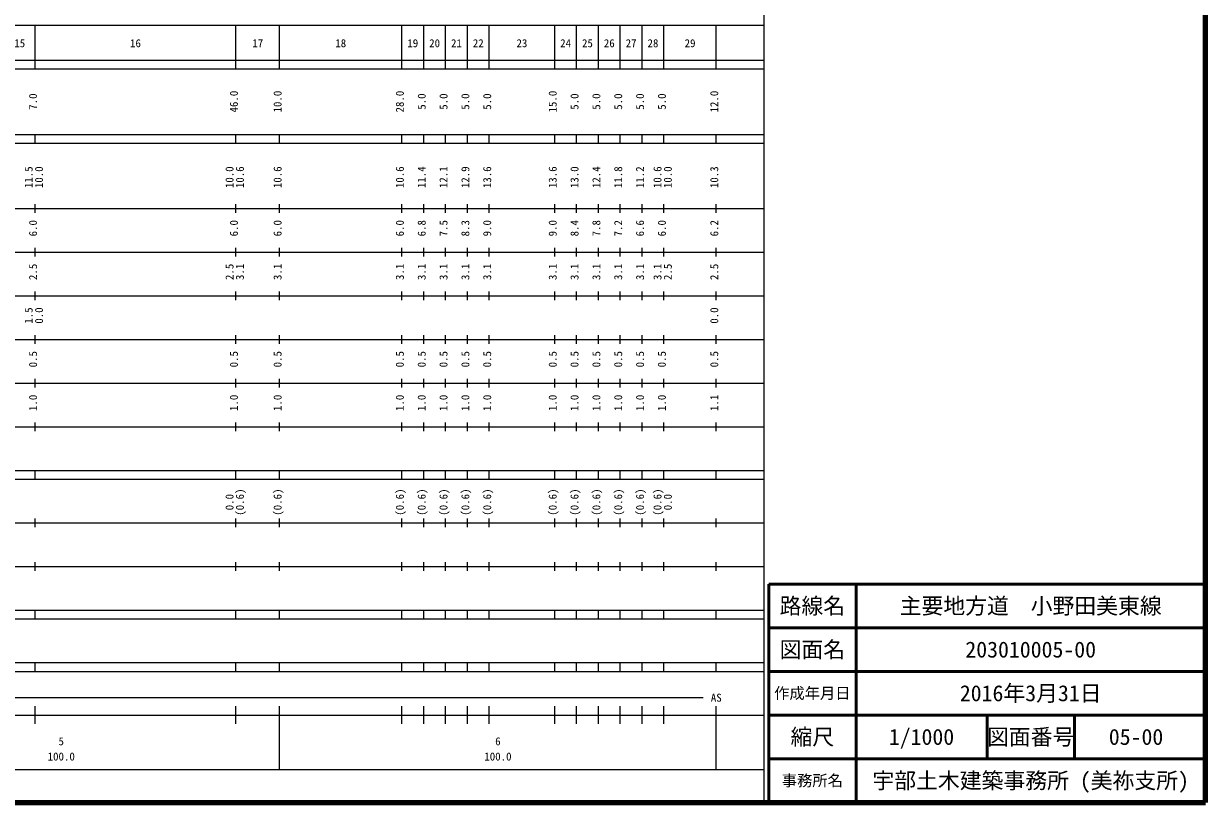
# Model space of a CAD drawing. Units: millimetres on the paper, enlarged 1000 times. Extents: x 40000 to 680000, y 20000 to 380000.
# Drawn here: x 409389 to 680000, y 20000 to 198357 of the extents above; entities that cross this region are included whole.
import ezdxf
from ezdxf.enums import TextEntityAlignment as Align

# ---------------------------------------------------------------- set-up
doc = ezdxf.new("R2010")
doc.units = ezdxf.units.MM
doc.header["$LTSCALE"] = 1000
for name, color, linetype, lineweight in [('S-TTL', 2, 'Continuous', 140), ('S-TTL-BAND', 7, 'Continuous', 25), ('S-TTL-FRAM', 2, 'Continuous', 50), ('S-TTL-LINE', 7, 'Continuous', 50)]:
    doc.layers.add(name, color=color, linetype=linetype, lineweight=lineweight)
doc.layers.add('S-TTL-TXT', color=7, linetype='Continuous')
doc.styles.add('ＭＳ ゴシック', font='')
doc.styles.get('ＭＳ ゴシック').set_extended_font_data('MS Gothic')

msp = doc.modelspace()

# ---------------------------------------------------------------- linework, layer by layer
at = {"layer": 'S-TTL'}
for p, q in [((680000, 20000), (680000, 380000)), ((40000, 20000), (680000, 20000))]:
    msp.add_line(p, q, dxfattribs=at)
at = {"layer": 'S-TTL-BAND'}
for p, q in [((579000, 20000), (579000, 370000)), ((68000, 198000), (579000, 198000)), ((412000, 188000), (412000, 198000)), ((458000, 188000), (458000, 198000)), ((468000, 188000), (468000, 198000)), ((496000, 188000), (496000, 198000)), ((501000, 188000), (501000, 198000)), ((506000, 188000), (506000, 198000)), ((511000, 188000), (511000, 198000)), ((516000, 188000), (516000, 198000)), ((531000, 188000), (531000, 198000)), ((536000, 188000), (536000, 198000)), ((541000, 188000), (541000, 198000)), ((546000, 188000), (546000, 198000)), ((551000, 188000), (551000, 198000)), ((556000, 188000), (556000, 198000)), ((568000, 188000), (568000, 198000)), ((40000, 190000), (579000, 190000)), ((40000, 188000), (579000, 188000)), ((40000, 173000), (579000, 173000)), ((40000, 171000), (579000, 171000)), ((412000, 171000), (412000, 173000)), ((458000, 171000), (458000, 173000)), ((468000, 171000), (468000, 173000)), ((496000, 171000), (496000, 173000)), ((501000, 171000), (501000, 173000)), ((506000, 171000), (506000, 173000)), ((511000, 171000), (511000, 173000)), ((516000, 171000), (516000, 173000)), ((531000, 171000), (531000, 173000)), ((536000, 171000), (536000, 173000)), ((541000, 171000), (541000, 173000)), ((546000, 171000), (546000, 173000)), ((551000, 171000), (551000, 173000)), ((556000, 171000), (556000, 173000)), ((568000, 171000), (568000, 173000)), ((412000, 155000), (412000, 157000)), ((458000, 155000), (458000, 157000)), ((468000, 155000), (468000, 157000)), ((496000, 155000), (496000, 157000)), ((501000, 155000), (501000, 157000)), ((506000, 155000), (506000, 157000)), ((511000, 155000), (511000, 157000)), ((516000, 155000), (516000, 157000)), ((531000, 155000), (531000, 157000)), ((536000, 155000), (536000, 157000)), ((541000, 155000), (541000, 157000)), ((546000, 155000), (546000, 157000)), ((551000, 155000), (551000, 157000)), ((556000, 155000), (556000, 157000)), ((568000, 155000), (568000, 157000)), ((40000, 156000), (579000, 156000)), ((412000, 145000), (412000, 147000)), ((458000, 145000), (458000, 147000)), ((468000, 145000), (468000, 147000)), ((496000, 145000), (496000, 147000)), ((501000, 145000), (501000, 147000)), ((506000, 145000), (506000, 147000)), ((511000, 145000), (511000, 147000)), ((516000, 145000), (516000, 147000)), ((531000, 145000), (531000, 147000)), ((536000, 145000), (536000, 147000)), ((541000, 145000), (541000, 147000)), ((546000, 145000), (546000, 147000)), ((551000, 145000), (551000, 147000)), ((556000, 145000), (556000, 147000)), ((568000, 145000), (568000, 147000)), ((46000, 146000), (579000, 146000)), ((52000, 136000), (579000, 136000)), ((412000, 135000), (412000, 137000)), ((458000, 135000), (458000, 137000)), ((468000, 135000), (468000, 137000)), ((496000, 135000), (496000, 137000)), ((501000, 135000), (501000, 137000)), ((506000, 135000), (506000, 137000)), ((511000, 135000), (511000, 137000)), ((516000, 135000), (516000, 137000)), ((531000, 135000), (531000, 137000)), ((536000, 135000), (536000, 137000)), ((541000, 135000), (541000, 137000)), ((546000, 135000), (546000, 137000)), ((551000, 135000), (551000, 137000)), ((556000, 135000), (556000, 137000)), ((568000, 135000), (568000, 137000)), ((46000, 126000), (579000, 126000)), ((412000, 125000), (412000, 127000)), ((458000, 125000), (458000, 127000)), ((468000, 125000), (468000, 127000)), ((496000, 125000), (496000, 127000)), ((501000, 125000), (501000, 127000)), ((506000, 125000), (506000, 127000)), ((511000, 125000), (511000, 127000)), ((516000, 125000), (516000, 127000)), ((531000, 125000), (531000, 127000)), ((536000, 125000), (536000, 127000)), ((541000, 125000), (541000, 127000)), ((546000, 125000), (546000, 127000)), ((551000, 125000), (551000, 127000)), ((556000, 125000), (556000, 127000)), ((568000, 125000), (568000, 127000)), ((412000, 115000), (412000, 117000)), ((458000, 115000), (458000, 117000)), ((468000, 115000), (468000, 117000)), ((496000, 115000), (496000, 117000)), ((501000, 115000), (501000, 117000)), ((506000, 115000), (506000, 117000)), ((511000, 115000), (511000, 117000)), ((516000, 115000), (516000, 117000)), ((531000, 115000), (531000, 117000)), ((536000, 115000), (536000, 117000)), ((541000, 115000), (541000, 117000)), ((546000, 115000), (546000, 117000)), ((551000, 115000), (551000, 117000)), ((556000, 115000), (556000, 117000)), ((568000, 115000), (568000, 117000)), ((52000, 116000), (579000, 116000)), ((46000, 106000), (579000, 106000)), ((412000, 105000), (412000, 107000)), ((458000, 105000), (458000, 107000)), ((468000, 105000), (468000, 107000)), ((496000, 105000), (496000, 107000)), ((501000, 105000), (501000, 107000)), ((506000, 105000), (506000, 107000)), ((511000, 105000), (511000, 107000)), ((516000, 105000), (516000, 107000)), ((531000, 105000), (531000, 107000)), ((536000, 105000), (536000, 107000)), ((541000, 105000), (541000, 107000)), ((546000, 105000), (546000, 107000)), ((551000, 105000), (551000, 107000)), ((556000, 105000), (556000, 107000)), ((568000, 105000), (568000, 107000)), ((40000, 96000), (579000, 96000)), ((412000, 94000), (412000, 96000)), ((458000, 94000), (458000, 96000)), ((468000, 94000), (468000, 96000)), ((496000, 94000), (496000, 96000)), ((501000, 94000), (501000, 96000)), ((506000, 94000), (506000, 96000)), ((511000, 94000), (511000, 96000)), ((516000, 94000), (516000, 96000)), ((531000, 94000), (531000, 96000)), ((536000, 94000), (536000, 96000)), ((541000, 94000), (541000, 96000)), ((546000, 94000), (546000, 96000)), ((551000, 94000), (551000, 96000)), ((556000, 94000), (556000, 96000)), ((568000, 94000), (568000, 96000)), ((40000, 94000), (579000, 94000)), ((49000, 84000), (579000, 84000)), ((412000, 83000), (412000, 85000)), ((458000, 83000), (458000, 85000)), ((468000, 83000), (468000, 85000)), ((496000, 83000), (496000, 85000)), ((501000, 83000), (501000, 85000)), ((506000, 83000), (506000, 85000)), ((511000, 83000), (511000, 85000)), ((516000, 83000), (516000, 85000)), ((531000, 83000), (531000, 85000)), ((536000, 83000), (536000, 85000)), ((541000, 83000), (541000, 85000)), ((546000, 83000), (546000, 85000)), ((551000, 83000), (551000, 85000)), ((556000, 83000), (556000, 85000)), ((568000, 83000), (568000, 85000)), ((40000, 74000), (579000, 74000)), ((412000, 73000), (412000, 75000)), ((458000, 73000), (458000, 75000)), ((468000, 73000), (468000, 75000)), ((496000, 73000), (496000, 75000)), ((501000, 73000), (501000, 75000)), ((506000, 73000), (506000, 75000)), ((511000, 73000), (511000, 75000)), ((516000, 73000), (516000, 75000)), ((531000, 73000), (531000, 75000)), ((536000, 73000), (536000, 75000)), ((541000, 73000), (541000, 75000)), ((546000, 73000), (546000, 75000)), ((551000, 73000), (551000, 75000)), ((556000, 73000), (556000, 75000)), ((568000, 73000), (568000, 75000)), ((40000, 64000), (579000, 64000)), ((412000, 62000), (412000, 64000)), ((458000, 62000), (458000, 64000)), ((468000, 62000), (468000, 64000)), ((496000, 62000), (496000, 64000)), ((501000, 62000), (501000, 64000)), ((506000, 62000), (506000, 64000)), ((511000, 62000), (511000, 64000)), ((516000, 62000), (516000, 64000)), ((531000, 62000), (531000, 64000)), ((536000, 62000), (536000, 64000)), ((541000, 62000), (541000, 64000)), ((546000, 62000), (546000, 64000)), ((551000, 62000), (551000, 64000)), ((556000, 62000), (556000, 64000)), ((568000, 62000), (568000, 64000)), ((40000, 62000), (579000, 62000)), ((40000, 52000), (579000, 52000)), ((412000, 50000), (412000, 52000)), ((458000, 50000), (458000, 52000)), ((468000, 50000), (468000, 52000)), ((496000, 50000), (496000, 52000)), ((501000, 50000), (501000, 52000)), ((506000, 50000), (506000, 52000)), ((511000, 50000), (511000, 52000)), ((516000, 50000), (516000, 52000)), ((531000, 50000), (531000, 52000)), ((536000, 50000), (536000, 52000)), ((541000, 50000), (541000, 52000)), ((546000, 50000), (546000, 52000)), ((551000, 50000), (551000, 52000)), ((556000, 50000), (556000, 52000)), ((568000, 50000), (568000, 52000)), ((40000, 50000), (579000, 50000)), ((71000, 44000), (565000, 44000)), ((412000, 38000), (412000, 42000)), ((458000, 38000), (458000, 42000)), ((468000, 27500), (468000, 42000)), ((496000, 38000), (496000, 42000)), ((501000, 38000), (501000, 42000)), ((506000, 38000), (506000, 42000)), ((511000, 38000), (511000, 42000)), ((516000, 38000), (516000, 42000)), ((531000, 38000), (531000, 42000)), ((536000, 38000), (536000, 42000)), ((541000, 38000), (541000, 42000)), ((546000, 38000), (546000, 42000)), ((551000, 38000), (551000, 42000)), ((556000, 38000), (556000, 42000)), ((568000, 27500), (568000, 42000)), ((40000, 40000), (579000, 40000)), ((68000, 27500), (579000, 27500))]:
    msp.add_line(p, q, dxfattribs=at)
at = {"layer": 'S-TTL-FRAM'}
for p, q in [((680000, 70000), (580000, 70000)), ((580000, 70000), (580000, 20000))]:
    msp.add_line(p, q, dxfattribs=at)
at = {"layer": 'S-TTL-LINE'}
for p, q in [((600000, 70000), (600000, 20000)), ((680000, 60000), (580000, 60000)), ((680000, 50000), (580000, 50000)), ((680000, 40000), (580000, 40000)), ((630000, 40000), (630000, 30000)), ((650000, 40000), (650000, 30000)), ((680000, 30000), (580000, 30000))]:
    msp.add_line(p, q, dxfattribs=at)

# ---------------------------------------------------------------- texts
at = {"layer": 'S-TTL-BAND', "style": 'ＭＳ ゴシック'}
for s, p in [('15', (408500, 192405)), ('16', (435000, 192405)), ('17', (463000, 192405)), ('18', (482000, 192405)), ('19', (498500, 192405)), ('20', (503500, 192405)), ('21', (508500, 192405)), ('22', (513500, 192405)), ('23', (523500, 192405)), ('24', (533500, 192405)), ('25', (538500, 192405)), ('26', (543500, 192405)), ('27', (548500, 192405)), ('28', (553500, 192405)), ('29', (562000, 192405)), ('AS', (568000, 42500)), ('5', (418000, 32523)), ('6', (518000, 32523)), ('100.0', (418000, 29033)), ('100.0', (518000, 29033))]:
    msp.add_text(s, height=1833, dxfattribs=at).set_placement(p, align=Align.BOTTOM_CENTER)
for s, p in [('7.0', (413000, 180500)), ('46.0', (459000, 180500)), ('10.0', (469000, 180500)), ('28.0', (497000, 180500)), ('5.0', (502000, 180500)), ('5.0', (507000, 180500)), ('5.0', (512000, 180500)), ('5.0', (517000, 180500)), ('15.0', (532000, 180500)), ('5.0', (537000, 180500)), ('5.0', (542000, 180500)), ('5.0', (547000, 180500)), ('5.0', (552000, 180500)), ('5.0', (557000, 180500)), ('12.0', (569000, 180500)), ('11.5', (412000, 163174)), ('10.0', (414370, 163174)), ('10.0', (458000, 163174)), ('10.6', (460370, 163174)), ('10.6', (469000, 163174)), ('10.6', (497000, 163174)), ('11.4', (502000, 163174)), ('12.1', (507000, 163174)), ('12.9', (512000, 163174)), ('13.6', (517000, 163174)), ('13.6', (532000, 163174)), ('13.0', (537000, 163174)), ('12.4', (542000, 163174)), ('11.8', (547000, 163174)), ('11.2', (552000, 163174)), ('10.6', (556000, 163174)), ('10.0', (558370, 163174)), ('10.3', (569000, 163174)), ('6.0', (413000, 151500)), ('6.0', (459000, 151500)), ('6.0', (469000, 151500)), ('6.0', (497000, 151500)), ('6.8', (502000, 151500)), ('7.5', (507000, 151500)), ('8.3', (512000, 151500)), ('9.0', (517000, 151500)), ('9.0', (532000, 151500)), ('8.4', (537000, 151500)), ('7.8', (542000, 151500)), ('7.2', (547000, 151500)), ('6.6', (552000, 151500)), ('6.0', (557000, 151500)), ('6.2', (569000, 151500)), ('2.5', (413000, 141500)), ('2.5', (458000, 141500)), ('3.1', (460370, 141500)), ('3.1', (469000, 141500)), ('3.1', (497000, 141500)), ('3.1', (502000, 141500)), ('3.1', (507000, 141500)), ('3.1', (512000, 141500)), ('3.1', (517000, 141500)), ('3.1', (532000, 141500)), ('3.1', (537000, 141500)), ('3.1', (542000, 141500)), ('3.1', (547000, 141500)), ('3.1', (552000, 141500)), ('3.1', (556000, 141500)), ('2.5', (558370, 141500)), ('2.5', (569000, 141500)), ('1.5', (412000, 131500)), ('0.0', (414370, 131500)), ('0.0', (569000, 131500)), ('0.5', (413000, 121500)), ('0.5', (459000, 121500)), ('0.5', (469000, 121500)), ('0.5', (497000, 121500)), ('0.5', (502000, 121500)), ('0.5', (507000, 121500)), ('0.5', (512000, 121500)), ('0.5', (517000, 121500)), ('0.5', (532000, 121500)), ('0.5', (537000, 121500)), ('0.5', (542000, 121500)), ('0.5', (547000, 121500)), ('0.5', (552000, 121500)), ('0.5', (557000, 121500)), ('0.5', (569000, 121500)), ('1.0', (413000, 111500)), ('1.0', (459000, 111500)), ('1.0', (469000, 111500)), ('1.0', (497000, 111500)), ('1.0', (502000, 111500)), ('1.0', (507000, 111500)), ('1.0', (512000, 111500)), ('1.0', (517000, 111500)), ('1.0', (532000, 111500)), ('1.0', (537000, 111500)), ('1.0', (542000, 111500)), ('1.0', (547000, 111500)), ('1.0', (552000, 111500)), ('1.0', (557000, 111500)), ('1.1', (569000, 111500)), ('0.0', (458000, 88764)), ('(0.6)', (460370, 88764)), ('(0.6)', (469000, 88764)), ('(0.6)', (497000, 88764)), ('(0.6)', (502000, 88764)), ('(0.6)', (507000, 88764)), ('(0.6)', (512000, 88764)), ('(0.6)', (517000, 88764)), ('(0.6)', (532000, 88764)), ('(0.6)', (537000, 88764)), ('(0.6)', (542000, 88764)), ('(0.6)', (547000, 88764)), ('(0.6)', (552000, 88764)), ('(0.6)', (556000, 88764)), ('0.0', (558370, 88764))]:
    msp.add_text(s, height=1833, rotation=90, dxfattribs=at).set_placement(p, align=Align.BOTTOM_CENTER)
at = {"layer": 'S-TTL-TXT', "style": 'ＭＳ ゴシック'}
for s, height, p in [('路線名', 3666, (590000, 65000)), ('路線名', 3666, (590000, 65000)), ('主要地方道\u3000小野田美東線', 3666, (640000, 65000)), ('図面名', 3666, (590000, 55000)), ('図面名', 3666, (590000, 55000)), ('203010005-00', 3666, (640000, 55000)), ('作成年月日', 2566, (590000, 45000)), ('作成年月日', 2566, (590000, 45000)), ('2016年3月31日', 3666, (640000, 45000)), ('縮尺', 3666, (590000, 35000)), ('縮尺', 3666, (590000, 35000)), ('1/1000', 3666, (615000, 35000)), ('図面番号', 3666, (640000, 35000)), ('図面番号', 3666, (640000, 35000)), ('05-00', 3666, (664125, 35000)), ('宇部土木建築事務所 (美祢支所)', 3666, (640000, 25000)), ('事務所名', 2566, (590000, 25000)), ('事務所名', 2566, (590000, 25000))]:
    msp.add_text(s, height=height, dxfattribs=at).set_placement(p, align=Align.MIDDLE_CENTER)

doc.saveas('drawing.dxf')
